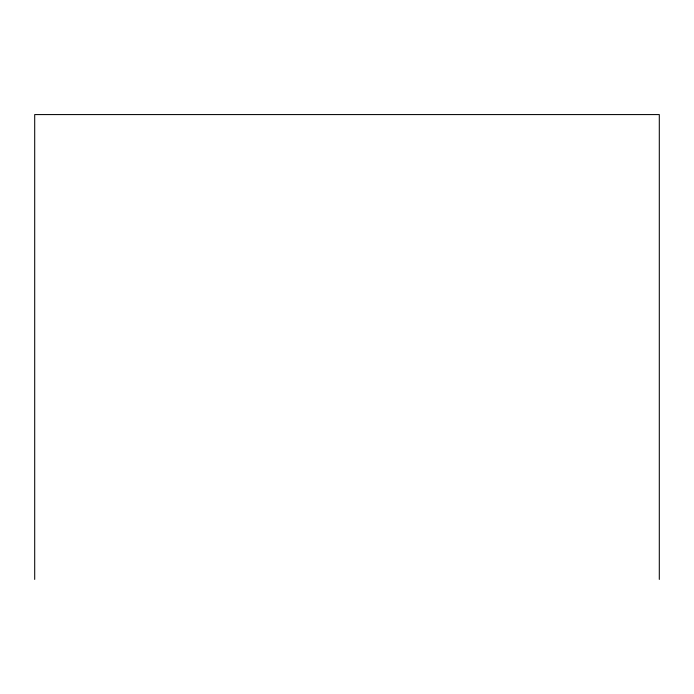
<?xml version="1.0" encoding="UTF-8"?>
<svg xmlns="http://www.w3.org/2000/svg" width="694" height="694" viewBox="0 0 694 694"><rect width="100%" height="100%" fill="white"/><g stroke="black" fill="none" stroke-linecap="round" stroke-linejoin="round"><path stroke-width="1.04" d="M659.3 579.421L659.3 114.579L34.7 114.579L34.7 579.421"/></g></svg>
